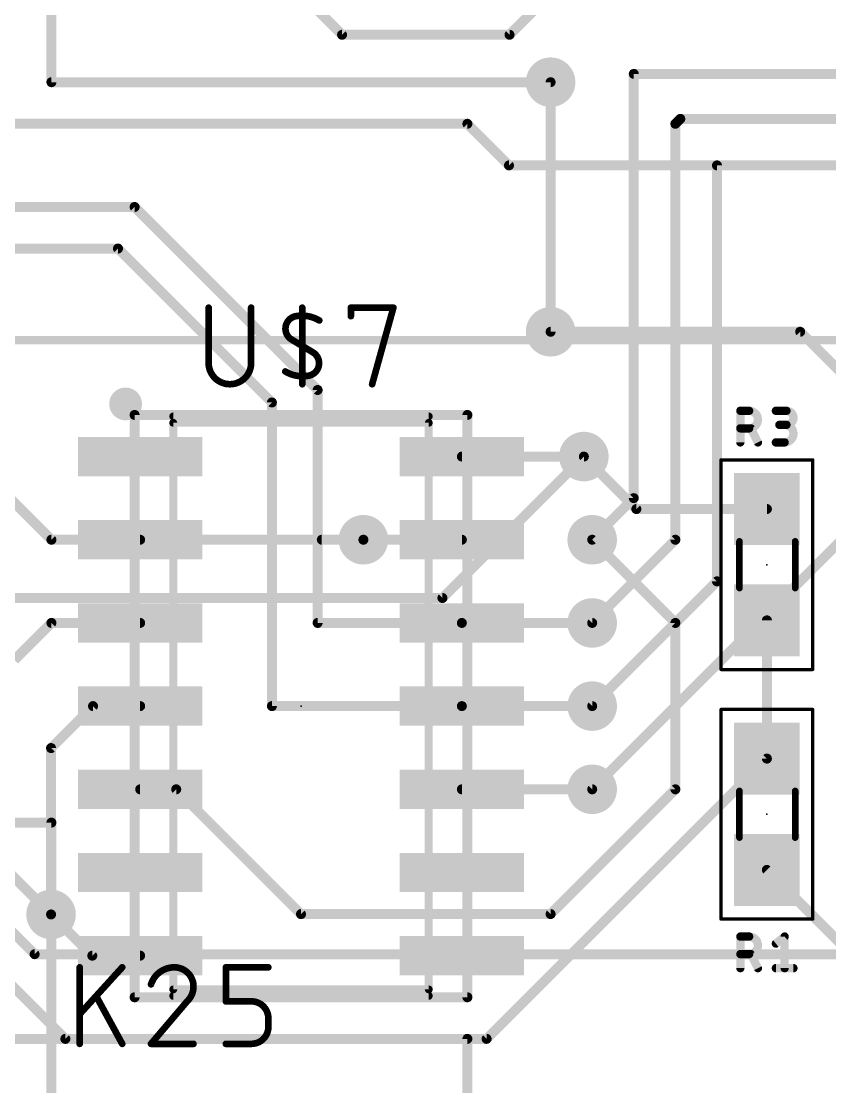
# Model space of a CAD drawing. Extents: x -5 to 151, y -26 to 100.
# Drawn here: x 82.09 to 94.43, y 0.54 to 16.8 of the extents above; entities that cross this region are included whole.
import ezdxf

# ---------------------------------------------------------------- set-up
doc = ezdxf.new("R2010")
doc.units = 0
for name, color, linetype in [('1', 12, 'CONTINUOUS'), ('16', 132, 'CONTINUOUS'), ('18', 110, 'CONTINUOUS'), ('21', 253, 'CONTINUOUS'), ('23', 53, 'CONTINUOUS'), ('25', 253, 'CONTINUOUS'), ('39', 12, 'CONTINUOUS'), ('51', 253, 'CONTINUOUS')]:
    doc.layers.add(name, color=color, linetype=linetype)

# ---------------------------------------------------------------- blocks, each defined once
blk = doc.blocks.new('RECT')
blk.add_solid([(-0.5, -0.5), (0.5, -0.5), (-0.5, 0.5), (0.5, 0.5)])
blk = doc.blocks.new('ROUNDV')
at = {"const_width": 0.5}
blk.add_lwpolyline([(0, -0.25, 1), (0, 0.25, 1), (0, -0.25)], format="xyb", dxfattribs=at)

msp = doc.modelspace()

# ---------------------------------------------------------------- linework, layer by layer
at = {"layer": '1', "const_width": 0.1524}
for points in [[(82.55, 15.875), (82.55, 26.035)], [(90.17, 15.875), (82.55, 15.875)], [(79.375, 15.24), (88.9, 15.24)], [(88.9, 15.24), (89.535, 14.605)], [(89.535, 14.605), (99.06, 14.605)], [(80.01, 13.97), (83.82, 13.97)], [(83.82, 13.97), (86.614, 11.176)], [(80.137, 13.335), (83.566, 13.335)], [(83.566, 13.335), (85.9155, 10.9855)], [(93.98, 12.065), (90.17, 12.065)], [(96.52, 9.525), (93.98, 12.065)], [(86.614, 11.176), (86.614, 7.62)], [(85.9155, 10.9855), (85.9155, 6.35)], [(83.82, 10.795), (83.82, 1.905)], [(88.9, 10.795), (83.82, 10.795)], [(88.9, 1.905), (88.9, 10.795)], [(90.678, 10.16), (88.8154, 10.16)], [(90.678, 10.16), (91.479, 9.359)], [(82.55, 8.89), (81.985, 9.455)], [(91.479, 9.359), (93.472, 9.359)], [(83.9046, 8.89), (82.55, 8.89)], [(87.3125, 8.89), (88.8154, 8.89)], [(90.805, 8.89), (92.075, 7.62)], [(81.985, 7.055), (82.55, 7.62)], [(82.55, 7.62), (83.9046, 7.62)], [(86.614, 7.62), (88.8154, 7.62)], [(90.805, 7.62), (88.8154, 7.62)], [(92.075, 7.62), (92.075, 5.08)], [(93.472, 5.549), (93.472, 7.659)], [(82.5446, 5.7096), (83.185, 6.35)], [(83.185, 6.35), (83.9046, 6.35)], [(85.9155, 6.35), (88.8154, 6.35)], [(90.805, 6.35), (88.8154, 6.35)], [(78.024, 6.009), (82.763, 1.27)], [(82.5446, 3.1696), (82.5446, 5.7096)], [(89.193, 1.27), (93.472, 5.549)], [(84.455, 5.08), (83.9046, 5.08)], [(86.36, 3.175), (84.455, 5.08)], [(88.8154, 5.08), (90.805, 5.08)], [(92.075, 5.08), (90.17, 3.175)], [(93.472, 3.849), (96.051, 1.27)], [(82.5446, 3.1696), (83.1742, 2.54)], [(90.17, 3.175), (86.36, 3.175)], [(83.1742, 2.54), (83.9046, 2.54)], [(83.82, 1.905), (88.9, 1.905)], [(82.763, 1.27), (89.193, 1.27)]]:
    msp.add_lwpolyline(points, dxfattribs=at)
at = {"layer": '1', "const_width": 0.0762}
for points in [[(82.55, 15.9131, 1), (82.55, 15.8369)], [(90.17, 15.8369, 1), (90.17, 15.9131)], [(82.5119, 15.875, 1), (82.5881, 15.875)], [(88.9269, 15.2669, 1), (88.8731, 15.2131)], [(88.9, 15.2019, 1), (88.9, 15.2781)], [(89.535, 14.6431, 1), (89.535, 14.5669)], [(89.5081, 14.5781, 1), (89.5619, 14.6319)], [(83.8469, 13.9969, 1), (83.7931, 13.9431)], [(83.82, 13.9319, 1), (83.82, 14.0081)], [(83.5929, 13.3619, 1), (83.5391, 13.3081)], [(83.566, 13.2969, 1), (83.566, 13.3731)], [(90.17, 12.1031, 1), (90.17, 12.0269)], [(94.0069, 12.0919, 1), (93.9531, 12.0381)], [(93.98, 12.0269, 1), (93.98, 12.1031)], [(86.6521, 11.176, 1), (86.5759, 11.176)], [(86.5871, 11.1491, 1), (86.6409, 11.2029)], [(85.9536, 10.9855, 1), (85.8774, 10.9855)], [(85.8886, 10.9586, 1), (85.9424, 11.0124)], [(83.8581, 10.795, 1), (83.7819, 10.795)], [(83.82, 10.8331, 1), (83.82, 10.7569)], [(88.9381, 10.795, 1), (88.8619, 10.795)], [(88.9, 10.7569, 1), (88.9, 10.8331)], [(88.8154, 10.1981, 1), (88.8154, 10.1219)], [(90.7049, 10.1869, 1), (90.6511, 10.1331)], [(90.678, 10.1219, 1), (90.678, 10.1981)], [(91.479, 9.3971, 1), (91.479, 9.3209)], [(93.472, 9.3209, 1), (93.472, 9.3971)], [(91.4521, 9.3321, 1), (91.5059, 9.3859)], [(82.55, 8.9281, 1), (82.55, 8.8519)], [(82.5231, 8.8631, 1), (82.5769, 8.9169)], [(83.9046, 8.8519, 1), (83.9046, 8.9281)], [(87.3125, 8.9281, 1), (87.3125, 8.8519)], [(88.8154, 8.8519, 1), (88.8154, 8.9281)], [(90.8319, 8.9169, 1), (90.7781, 8.8631)], [(82.55, 7.6581, 1), (82.55, 7.5819)], [(82.5769, 7.5931, 1), (82.5231, 7.6469)], [(83.9046, 7.5819, 1), (83.9046, 7.6581)], [(86.614, 7.6581, 1), (86.614, 7.5819)], [(86.5759, 7.62, 1), (86.6521, 7.62)], [(88.8154, 7.6581, 1), (88.8154, 7.5819)], [(88.8154, 7.5819, 1), (88.8154, 7.6581)], [(90.805, 7.5819, 1), (90.805, 7.6581)], [(92.1131, 7.62, 1), (92.0369, 7.62)], [(92.0481, 7.5931, 1), (92.1019, 7.6469)], [(93.5101, 7.659, 1), (93.4339, 7.659)], [(83.185, 6.3881, 1), (83.185, 6.3119)], [(83.2119, 6.3231, 1), (83.1581, 6.3769)], [(83.9046, 6.3119, 1), (83.9046, 6.3881)], [(85.9155, 6.3881, 1), (85.9155, 6.3119)], [(85.8774, 6.35, 1), (85.9536, 6.35)], [(88.8154, 6.3881, 1), (88.8154, 6.3119)], [(88.8154, 6.3119, 1), (88.8154, 6.3881)], [(90.805, 6.3119, 1), (90.805, 6.3881)], [(82.5176, 5.7365, 1), (82.5715, 5.6826)], [(82.5827, 5.7096, 1), (82.5065, 5.7096)], [(93.4339, 5.549, 1), (93.5101, 5.549)], [(93.4989, 5.5221, 1), (93.4451, 5.5759)], [(83.9046, 5.1181, 1), (83.9046, 5.0419)], [(84.4819, 5.1069, 1), (84.4281, 5.0531)], [(84.455, 5.0419, 1), (84.455, 5.1181)], [(88.8154, 5.1181, 1), (88.8154, 5.0419)], [(90.805, 5.0419, 1), (90.805, 5.1181)], [(92.0369, 5.08, 1), (92.1131, 5.08)], [(92.1019, 5.0531, 1), (92.0481, 5.1069)], [(93.4989, 3.8759, 1), (93.4451, 3.8221)], [(82.5715, 3.1965, 1), (82.5176, 3.1426)], [(82.5065, 3.1696, 1), (82.5827, 3.1696)], [(86.36, 3.2131, 1), (86.36, 3.1369)], [(86.3331, 3.1481, 1), (86.3869, 3.2019)], [(90.1431, 3.2019, 1), (90.1969, 3.1481)], [(90.17, 3.1369, 1), (90.17, 3.2131)], [(83.1742, 2.5781, 1), (83.1742, 2.5019)], [(83.1472, 2.5131, 1), (83.2011, 2.5669)], [(83.9046, 2.5019, 1), (83.9046, 2.5781)], [(83.82, 1.9431, 1), (83.82, 1.8669)], [(88.9, 1.8669, 1), (88.9, 1.9431)], [(83.7819, 1.905, 1), (83.8581, 1.905)], [(88.8619, 1.905, 1), (88.9381, 1.905)], [(82.763, 1.3081, 1), (82.763, 1.2319)], [(82.7361, 1.2431, 1), (82.7899, 1.2969)], [(89.1661, 1.2969, 1), (89.2199, 1.2431)], [(89.193, 1.2319, 1), (89.193, 1.3081)]]:
    msp.add_lwpolyline(points, format="xyb", dxfattribs=at)
at = {"layer": '16', "const_width": 0.1524}
for points in [[(89.5433, 16.5989), (91.3594, 18.415)], [(85.8056, 17.78), (86.9867, 16.5989)], [(86.9867, 16.5989), (89.5433, 16.5989)], [(90.17, 12.065), (90.17, 15.875)], [(101.6, 16.002), (91.44, 16.002)], [(91.44, 16.002), (91.44, 9.525)], [(92.075, 15.24), (92.15, 15.315)], [(92.075, 8.89), (92.075, 15.24)], [(92.15, 15.315), (109.18, 15.315)], [(92.71, 14.605), (107.315, 14.605)], [(92.71, 8.255), (92.71, 14.605)], [(90.805, 5.08), (96.52, 10.795)], [(81.28, 10.16), (82.55, 8.89)], [(88.519, 8.001), (90.678, 10.16)], [(91.44, 9.525), (90.805, 8.89)], [(82.55, 8.89), (87.3125, 8.89)], [(86.6775, 8.89), (87.3125, 8.89)], [(90.805, 7.62), (92.075, 8.89)], [(90.805, 6.35), (92.71, 8.255)], [(79.756, 8.001), (88.519, 8.001)], [(0, 4.572), (82.55, 4.572)], [(82.55, 4.572), (82.55, -19.685)], [(81.9042, 3.81), (82.5446, 3.1696)], [(81.808, 3.048), (82.2932, 2.5628)], [(82.2932, 2.5628), (96.5787, 2.5628)], [(88.9, 1.27), (66.7385, 1.27)], [(88.9, -6.2694), (88.9, 1.27)]]:
    msp.add_lwpolyline(points, dxfattribs=at)
at = {"layer": '16', "const_width": 0.0762}
for points in [[(86.9867, 16.637, 1), (86.9867, 16.5608)], [(86.9598, 16.572, 1), (87.0136, 16.6258)], [(89.5164, 16.6258, 1), (89.5702, 16.572)], [(89.5433, 16.5608, 1), (89.5433, 16.637)], [(90.2081, 15.875, 1), (90.1319, 15.875)], [(91.44, 16.0401, 1), (91.44, 15.9639)], [(91.4781, 16.002, 1), (91.4019, 16.002)], [(92.1131, 15.24, 1), (92.0369, 15.24)], [(92.0481, 15.2669, 1), (92.1019, 15.2131)], [(92.15, 15.3531, 1), (92.15, 15.2769)], [(92.1769, 15.2881, 1), (92.1231, 15.3419)], [(92.71, 14.6431, 1), (92.71, 14.5669)], [(92.7481, 14.605, 1), (92.6719, 14.605)], [(90.1319, 12.065, 1), (90.2081, 12.065)], [(90.7049, 10.1331, 1), (90.6511, 10.1869)], [(91.4669, 9.4981, 1), (91.4131, 9.5519)], [(91.4019, 9.525, 1), (91.4781, 9.525)], [(82.55, 8.9281, 1), (82.55, 8.8519)], [(82.5231, 8.8631, 1), (82.5769, 8.9169)], [(86.6775, 8.9281, 1), (86.6775, 8.8519)], [(87.3125, 8.8519, 1), (87.3125, 8.9281)], [(87.3125, 8.8519, 1), (87.3125, 8.9281)], [(90.7781, 8.9169, 1), (90.8319, 8.8631)], [(92.1019, 8.8631, 1), (92.0481, 8.9169)], [(92.0369, 8.89, 1), (92.1131, 8.89)], [(92.7369, 8.2281, 1), (92.6831, 8.2819)], [(92.6719, 8.255, 1), (92.7481, 8.255)], [(88.4921, 8.0279, 1), (88.5459, 7.9741)], [(88.519, 7.9629, 1), (88.519, 8.0391)], [(90.7781, 7.6469, 1), (90.8319, 7.5931)], [(90.7781, 6.3769, 1), (90.8319, 6.3231)], [(90.7781, 5.1069, 1), (90.8319, 5.0531)], [(82.5881, 4.572, 1), (82.5119, 4.572)], [(82.55, 4.5339, 1), (82.55, 4.6101)], [(82.5176, 3.1426, 1), (82.5715, 3.1965)], [(82.2932, 2.6009, 1), (82.2932, 2.5247)], [(82.2663, 2.5358, 1), (82.3202, 2.5897)], [(88.9381, 1.27, 1), (88.8619, 1.27)], [(88.9, 1.2319, 1), (88.9, 1.3081)]]:
    msp.add_lwpolyline(points, format="xyb", dxfattribs=at)
at = {"layer": '21'}
for points, const_width in [([(83.682, 10.8386, 1), (83.682, 11.0886, 1), (83.682, 10.8386)], 0.25), ([(84.41, 10.8036, 1), (84.41, 10.7436)], 0.06), ([(88.31, 10.7436, 1), (88.31, 10.8036)], 0.06), ([(84.41, 1.9564, 1), (84.41, 1.8964)], 0.06), ([(88.31, 1.8964, 1), (88.31, 1.9564)], 0.06)]:
    msp.add_lwpolyline(points, format="xyb", dxfattribs=dict(at, const_width=const_width))
at = {"layer": '21', "const_width": 0.12}
for points in [[(84.41, 10.7736), (88.31, 10.7736)], [(84.41, 1.9264), (88.31, 1.9264)]]:
    msp.add_lwpolyline(points, dxfattribs=at)
at = {"layer": '23'}
for p in [(93.472, 8.509), (86.36, 6.35), (93.472, 4.699)]:
    msp.add_point(p, dxfattribs=at)
at = {"layer": '25'}
for points, const_width in [([(84.9496, 12.4328), (84.9496, 11.589)], 0.1016), ([(85.5987, 11.589), (85.5987, 12.4328)], 0.1016), ([(86.3791, 11.2644), (86.3791, 12.4328)], 0.1016), ([(87.1213, 12.303), (87.1213, 12.4328)], 0.1016), ([(87.1213, 12.4328), (87.7704, 12.4328)], 0.1016), ([(87.7704, 12.4328), (87.4458, 11.2644)], 0.1016), ([(86.3791, 11.8486), (86.2168, 11.946)], 0.1016), ([(86.3791, 11.8486), (86.5413, 11.7512)], 0.1016), ([(93.0668, 10.3759), (93.0668, 10.8585)], 0.127), ([(93.0668, 10.8585), (93.2009, 10.8585)], 0.127), ([(93.6091, 10.8585), (93.7699, 10.8585)], 0.127), ([(93.2009, 10.5904), (93.0668, 10.5904)], 0.127), ([(93.3349, 10.3759), (93.2277, 10.5904)], 0.127), ([(93.7699, 10.644), (93.6627, 10.644)], 0.127), ([(93.6091, 10.3759), (93.7431, 10.3759)], 0.127), ([(93.0668, 2.3495), (93.0668, 2.8321)], 0.127), ([(93.0668, 2.8321), (93.2009, 2.8321)], 0.127), ([(93.6091, 2.7249), (93.7431, 2.8321)], 0.127), ([(93.7431, 2.8321), (93.7431, 2.3495)], 0.127), ([(93.2009, 2.564), (93.0668, 2.564)], 0.127), ([(93.3349, 2.3495), (93.2277, 2.564)], 0.127), ([(82.9818, 1.1938), (82.9818, 2.3622)], 0.1016), ([(83.6309, 2.3622), (82.9818, 1.6482)], 0.1016), ([(85.2128, 1.8429), (85.2128, 2.3622)], 0.1016), ([(85.2128, 2.3622), (85.8619, 2.3622)], 0.1016), ([(93.6091, 2.3495), (93.8772, 2.3495)], 0.127), ([(83.6309, 1.1938), (83.2414, 1.9078)], 0.1016), ([(84.6215, 1.8429), (84.0698, 1.1938)], 0.1016), ([(85.6022, 1.8429), (85.2128, 1.8429)], 0.1016), ([(85.8619, 1.4534), (85.8619, 1.5833)], 0.1016), ([(84.0698, 1.1938), (84.7189, 1.1938)], 0.1016), ([(85.2128, 1.1938), (85.6022, 1.1938)], 0.1016)]:
    msp.add_lwpolyline(points, dxfattribs=dict(at, const_width=const_width))
for points, const_width in [([(84.975, 12.4328, 1), (84.9242, 12.4328)], 0.0508), ([(85.6241, 12.4328, 1), (85.5733, 12.4328)], 0.0508), ([(86.6387, 12.2381, 0.1823), (86.2817, 12.303)], 0.1016), ([(86.4045, 12.4328, 1), (86.3537, 12.4328)], 0.0508), ([(87.1467, 12.4328, 1), (87.0959, 12.4328)], 0.0508), ([(87.1213, 12.4582, 1), (87.1213, 12.4074)], 0.0508), ([(87.7949, 12.426, 1), (87.7459, 12.4396)], 0.0508), ([(87.7704, 12.4074, 1), (87.7704, 12.4582)], 0.0508), ([(86.2817, 12.303, 0.6917), (86.2168, 11.946)], 0.1016), ([(86.2771, 12.328, 1), (86.2862, 12.278)], 0.0508), ([(86.2862, 12.278, 1), (86.2771, 12.328)], 0.0508), ([(86.6256, 12.2163, 1), (86.6518, 12.2598)], 0.0508), ([(87.0959, 12.303, 1), (87.1467, 12.303)], 0.0508), ([(86.2298, 11.9677, 1), (86.2037, 11.9242)], 0.0508), ([(86.2037, 11.9242, 1), (86.2298, 11.9677)], 0.0508), ([(86.3921, 11.8704, 1), (86.366, 11.8268)], 0.0508), ([(86.366, 11.8268, 1), (86.3921, 11.8704)], 0.0508), ([(86.4764, 11.3942, 0.6917), (86.5413, 11.7512)], 0.1016), ([(86.5544, 11.773, 1), (86.5283, 11.7295)], 0.0508), ([(86.5283, 11.7295, 1), (86.5544, 11.773)], 0.0508), ([(84.9496, 11.589, 1), (85.5987, 11.589)], 0.1016), ([(84.975, 11.589, 1), (84.9242, 11.589)], 0.0508), ([(84.9242, 11.589, 1), (84.975, 11.589)], 0.0508), ([(85.6241, 11.589, 1), (85.5733, 11.589)], 0.0508), ([(85.5733, 11.589, 1), (85.6241, 11.589)], 0.0508), ([(86.1194, 11.4591, 0.1823), (86.4764, 11.3942)], 0.1016), ([(86.1325, 11.4809, 1), (86.1063, 11.4374)], 0.0508), ([(86.4719, 11.4192, 1), (86.481, 11.3692)], 0.0508), ([(86.481, 11.3692, 1), (86.4719, 11.4192)], 0.0508), ([(86.3537, 11.2644, 1), (86.4045, 11.2644)], 0.0508), ([(87.4214, 11.2712, 1), (87.4703, 11.2576)], 0.0508), ([(93.0668, 10.8903, 1), (93.0668, 10.8268)], 0.0635), ([(93.0986, 10.8585, 1), (93.0351, 10.8585)], 0.0635), ([(93.2009, 10.8903, 1), (93.2009, 10.8268)], 0.0635), ([(93.2009, 10.5904, 1), (93.2009, 10.8585)], 0.127), ([(93.2009, 10.8268, 1), (93.2009, 10.8903)], 0.0635), ([(93.6091, 10.8903, 1), (93.6091, 10.8268)], 0.0635), ([(93.7699, 10.8903, 1), (93.7699, 10.8268)], 0.0635), ([(93.7699, 10.644, 1), (93.7699, 10.8585)], 0.127), ([(93.7699, 10.8268, 1), (93.7699, 10.8903)], 0.0635), ([(93.0668, 10.6221, 1), (93.0668, 10.5586)], 0.0635), ([(93.2009, 10.6221, 1), (93.2009, 10.5586)], 0.0635), ([(93.2561, 10.6046, 1), (93.1993, 10.5762)], 0.0635), ([(93.2009, 10.5586, 1), (93.2009, 10.6221)], 0.0635), ([(93.6627, 10.6758, 1), (93.6627, 10.6123)], 0.0635), ([(93.7431, 10.6758, 1), (93.7431, 10.6123)], 0.0635), ([(93.7431, 10.3759, 1), (93.7431, 10.644)], 0.127), ([(93.7699, 10.6758, 1), (93.7699, 10.6123)], 0.0635), ([(93.7699, 10.6123, 1), (93.7699, 10.6758)], 0.0635), ([(93.3065, 10.3617, 1), (93.3633, 10.3901)], 0.0635), ([(93.6091, 10.4077, 1), (93.6091, 10.3441)], 0.0635), ([(93.7431, 10.4077, 1), (93.7431, 10.3441)], 0.0635), ([(93.7431, 10.3441, 1), (93.7431, 10.4077)], 0.0635), ([(93.0351, 10.3759, 1), (93.0986, 10.3759)], 0.0635), ([(93.0668, 2.8639, 1), (93.0668, 2.8003)], 0.0635), ([(93.0986, 2.8321, 1), (93.0351, 2.8321)], 0.0635), ([(93.2009, 2.8639, 1), (93.2009, 2.8003)], 0.0635), ([(93.2009, 2.564, 1), (93.2009, 2.8321)], 0.127), ([(93.2009, 2.8003, 1), (93.2009, 2.8639)], 0.0635), ([(93.5892, 2.7496, 1), (93.6289, 2.7001)], 0.0635), ([(93.7749, 2.8321, 1), (93.7114, 2.8321)], 0.0635), ([(93.763, 2.8073, 1), (93.7233, 2.8569)], 0.0635), ([(93.0668, 2.5957, 1), (93.0668, 2.5322)], 0.0635), ([(93.2009, 2.5957, 1), (93.2009, 2.5322)], 0.0635), ([(93.2561, 2.5782, 1), (93.1993, 2.5498)], 0.0635), ([(93.2009, 2.5322, 1), (93.2009, 2.5957)], 0.0635), ([(83.0072, 2.3622, 1), (82.9564, 2.3622)], 0.0508), ([(83.6497, 2.3451, 1), (83.6121, 2.3793)], 0.0508), ([(84.4268, 2.3622, 0.3252), (84.0698, 2.1026)], 0.1016), ([(84.7189, 2.0701, 0.4142), (84.4268, 2.3622)], 0.1016), ([(84.4268, 2.3876, 1), (84.4268, 2.3368)], 0.0508), ([(84.4268, 2.3368, 1), (84.4268, 2.3876)], 0.0508), ([(85.2382, 2.3622, 1), (85.1874, 2.3622)], 0.0508), ([(85.2128, 2.3876, 1), (85.2128, 2.3368)], 0.0508), ([(85.8619, 2.3368, 1), (85.8619, 2.3876)], 0.0508), ([(93.0351, 2.3495, 1), (93.0986, 2.3495)], 0.0635), ([(93.3065, 2.3353, 1), (93.3633, 2.3637)], 0.0635), ([(93.6091, 2.3813, 1), (93.6091, 2.3177)], 0.0635), ([(93.7114, 2.3495, 1), (93.7749, 2.3495)], 0.0635), ([(93.8772, 2.3177, 1), (93.8772, 2.3813)], 0.0635), ([(84.0456, 2.1104, 1), (84.0939, 2.0947)], 0.0508), ([(84.6215, 1.8429, 0.2053), (84.7189, 2.0701)], 0.1016), ([(84.7443, 2.0701, 1), (84.6935, 2.0701)], 0.0508), ([(83.2637, 1.92, 1), (83.2191, 1.8957)], 0.0508), ([(84.6935, 2.0701, 1), (84.7443, 2.0701)], 0.0508), ([(84.604, 1.8613, 1), (84.639, 1.8245)], 0.0508), ([(84.6409, 1.8265, 1), (84.6022, 1.8594)], 0.0508), ([(85.2128, 1.8683, 1), (85.2128, 1.8175)], 0.0508), ([(85.1874, 1.8429, 1), (85.2382, 1.8429)], 0.0508), ([(85.8619, 1.5833, 0.4142), (85.6022, 1.8429)], 0.1016), ([(85.6022, 1.8683, 1), (85.6022, 1.8175)], 0.0508), ([(85.6022, 1.8175, 1), (85.6022, 1.8683)], 0.0508), ([(82.963, 1.6653, 1), (83.0006, 1.6311)], 0.0508), ([(85.8873, 1.5833, 1), (85.8365, 1.5833)], 0.0508), ([(85.6022, 1.1938, 0.4142), (85.8619, 1.4534)], 0.1016), ([(85.8365, 1.5833, 1), (85.8873, 1.5833)], 0.0508), ([(85.8873, 1.4534, 1), (85.8365, 1.4534)], 0.0508), ([(85.8365, 1.4534, 1), (85.8873, 1.4534)], 0.0508), ([(82.9564, 1.1938, 1), (83.0072, 1.1938)], 0.0508), ([(83.6086, 1.1816, 1), (83.6532, 1.206)], 0.0508), ([(84.0504, 1.2103, 1), (84.0891, 1.1773)], 0.0508), ([(84.0698, 1.2192, 1), (84.0698, 1.1684)], 0.0508), ([(84.7189, 1.1684, 1), (84.7189, 1.2192)], 0.0508), ([(85.2128, 1.2192, 1), (85.2128, 1.1684)], 0.0508), ([(85.6022, 1.2192, 1), (85.6022, 1.1684)], 0.0508), ([(85.6022, 1.1684, 1), (85.6022, 1.2192)], 0.0508)]:
    msp.add_lwpolyline(points, format="xyb", dxfattribs=dict(at, const_width=const_width))
at = {"layer": '39', "const_width": 0.0508}
for points in [[(92.772, 6.909), (92.772, 10.109)], [(92.772, 10.109), (94.172, 10.109)], [(94.172, 10.109), (94.172, 6.909)], [(94.172, 6.909), (92.772, 6.909)], [(92.772, 3.099), (92.772, 6.299)], [(92.772, 6.299), (94.172, 6.299)], [(94.172, 6.299), (94.172, 3.099)], [(94.172, 3.099), (92.772, 3.099)]]:
    msp.add_lwpolyline(points, dxfattribs=at)
at = {"layer": '39', "const_width": 0.0254}
for points in [[(92.7847, 10.109, 1), (92.7593, 10.109)], [(92.772, 10.1217, 1), (92.772, 10.0963)], [(94.1847, 10.109, 1), (94.1593, 10.109)], [(94.172, 10.0963, 1), (94.172, 10.1217)], [(92.772, 6.9217, 1), (92.772, 6.8963)], [(92.7593, 6.909, 1), (92.7847, 6.909)], [(94.1593, 6.909, 1), (94.1847, 6.909)], [(94.172, 6.8963, 1), (94.172, 6.9217)], [(92.7847, 6.299, 1), (92.7593, 6.299)], [(92.772, 6.3117, 1), (92.772, 6.2863)], [(94.1847, 6.299, 1), (94.1593, 6.299)], [(94.172, 6.2863, 1), (94.172, 6.3117)], [(92.772, 3.1117, 1), (92.772, 3.0863)], [(92.7593, 3.099, 1), (92.7847, 3.099)], [(94.1593, 3.099, 1), (94.1847, 3.099)], [(94.172, 3.0863, 1), (94.172, 3.1117)]]:
    msp.add_lwpolyline(points, format="xyb", dxfattribs=at)
at = {"layer": '51'}
for points, const_width in [([(96.012, 11.938), (80.518, 11.938)], 0.127), ([(84.41, 2.025), (84.41, 10.675)], 0.12), ([(84.41, 10.675), (88.31, 10.675)], 0.12), ([(88.31, 10.675), (88.31, 2.025)], 0.12), ([(93.053, 8.865), (93.053, 8.153)], 0.1016), ([(93.904, 8.865), (93.904, 8.153)], 0.1016), ([(93.053, 5.055), (93.053, 4.343)], 0.1016), ([(93.904, 5.055), (93.904, 4.343)], 0.1016), ([(88.31, 2.025), (84.41, 2.025)], 0.12)]:
    msp.add_lwpolyline(points, dxfattribs=dict(at, const_width=const_width))
for points, const_width in [([(84.44, 10.675, 1), (84.38, 10.675)], 0.06), ([(84.41, 10.705, 1), (84.41, 10.645)], 0.06), ([(88.34, 10.675, 1), (88.28, 10.675)], 0.06), ([(88.31, 10.645, 1), (88.31, 10.705)], 0.06), ([(93.0784, 8.865, 1), (93.0276, 8.865)], 0.0508), ([(93.9294, 8.865, 1), (93.8786, 8.865)], 0.0508), ([(93.0276, 8.153, 1), (93.0784, 8.153)], 0.0508), ([(93.8786, 8.153, 1), (93.9294, 8.153)], 0.0508), ([(93.0784, 5.055, 1), (93.0276, 5.055)], 0.0508), ([(93.9294, 5.055, 1), (93.8786, 5.055)], 0.0508), ([(93.0276, 4.343, 1), (93.0784, 4.343)], 0.0508), ([(93.8786, 4.343, 1), (93.9294, 4.343)], 0.0508), ([(84.41, 2.055, 1), (84.41, 1.995)], 0.06), ([(84.38, 2.025, 1), (84.44, 2.025)], 0.06), ([(88.28, 2.025, 1), (88.34, 2.025)], 0.06), ([(88.31, 1.995, 1), (88.31, 2.055)], 0.06)]:
    msp.add_lwpolyline(points, format="xyb", dxfattribs=dict(at, const_width=const_width))

# ---------------------------------------------------------------- block references
at = {"layer": '1', "xscale": 1.901, "yscale": 0.5991}
for p in [(83.9046, 10.16), (88.8154, 10.16), (83.9046, 8.89), (88.8154, 8.89), (83.9046, 7.62), (88.8154, 7.62), (83.9046, 6.35), (88.8154, 6.35), (83.9046, 5.08), (88.8154, 5.08), (83.9046, 3.81), (88.8154, 3.81), (83.9046, 2.54), (88.8154, 2.54)]:
    msp.add_blockref('RECT', p, dxfattribs=at)
at = {"layer": '1', "xscale": 1.1, "rotation": 270}
for p in [(93.472, 9.359), (93.472, 7.659), (93.472, 5.549), (93.472, 3.849)]:
    msp.add_blockref('RECT', p, dxfattribs=at)
at = {"layer": '18', "xscale": 0.7564, "yscale": 0.7564}
for p in [(90.17, 15.875), (90.17, 15.875), (90.17, 12.065), (90.17, 12.065), (90.678, 10.16), (90.678, 10.16), (87.3125, 8.89), (87.3125, 8.89), (90.805, 8.89), (90.805, 8.89), (90.805, 7.62), (90.805, 7.62), (90.805, 6.35), (90.805, 6.35), (90.805, 5.08), (90.805, 5.08), (82.5446, 3.1696), (82.5446, 3.1696)]:
    msp.add_blockref('ROUNDV', p, dxfattribs=at)
at = {"layer": '51', "xscale": 0.5001, "yscale": 0.95, "rotation": 270}
for p in [(93.4771, 9.0972), (93.4771, 7.9287), (93.4771, 5.2872), (93.4771, 4.1188)]:
    msp.add_blockref('RECT', p, dxfattribs=at)

doc.saveas('drawing.dxf')
